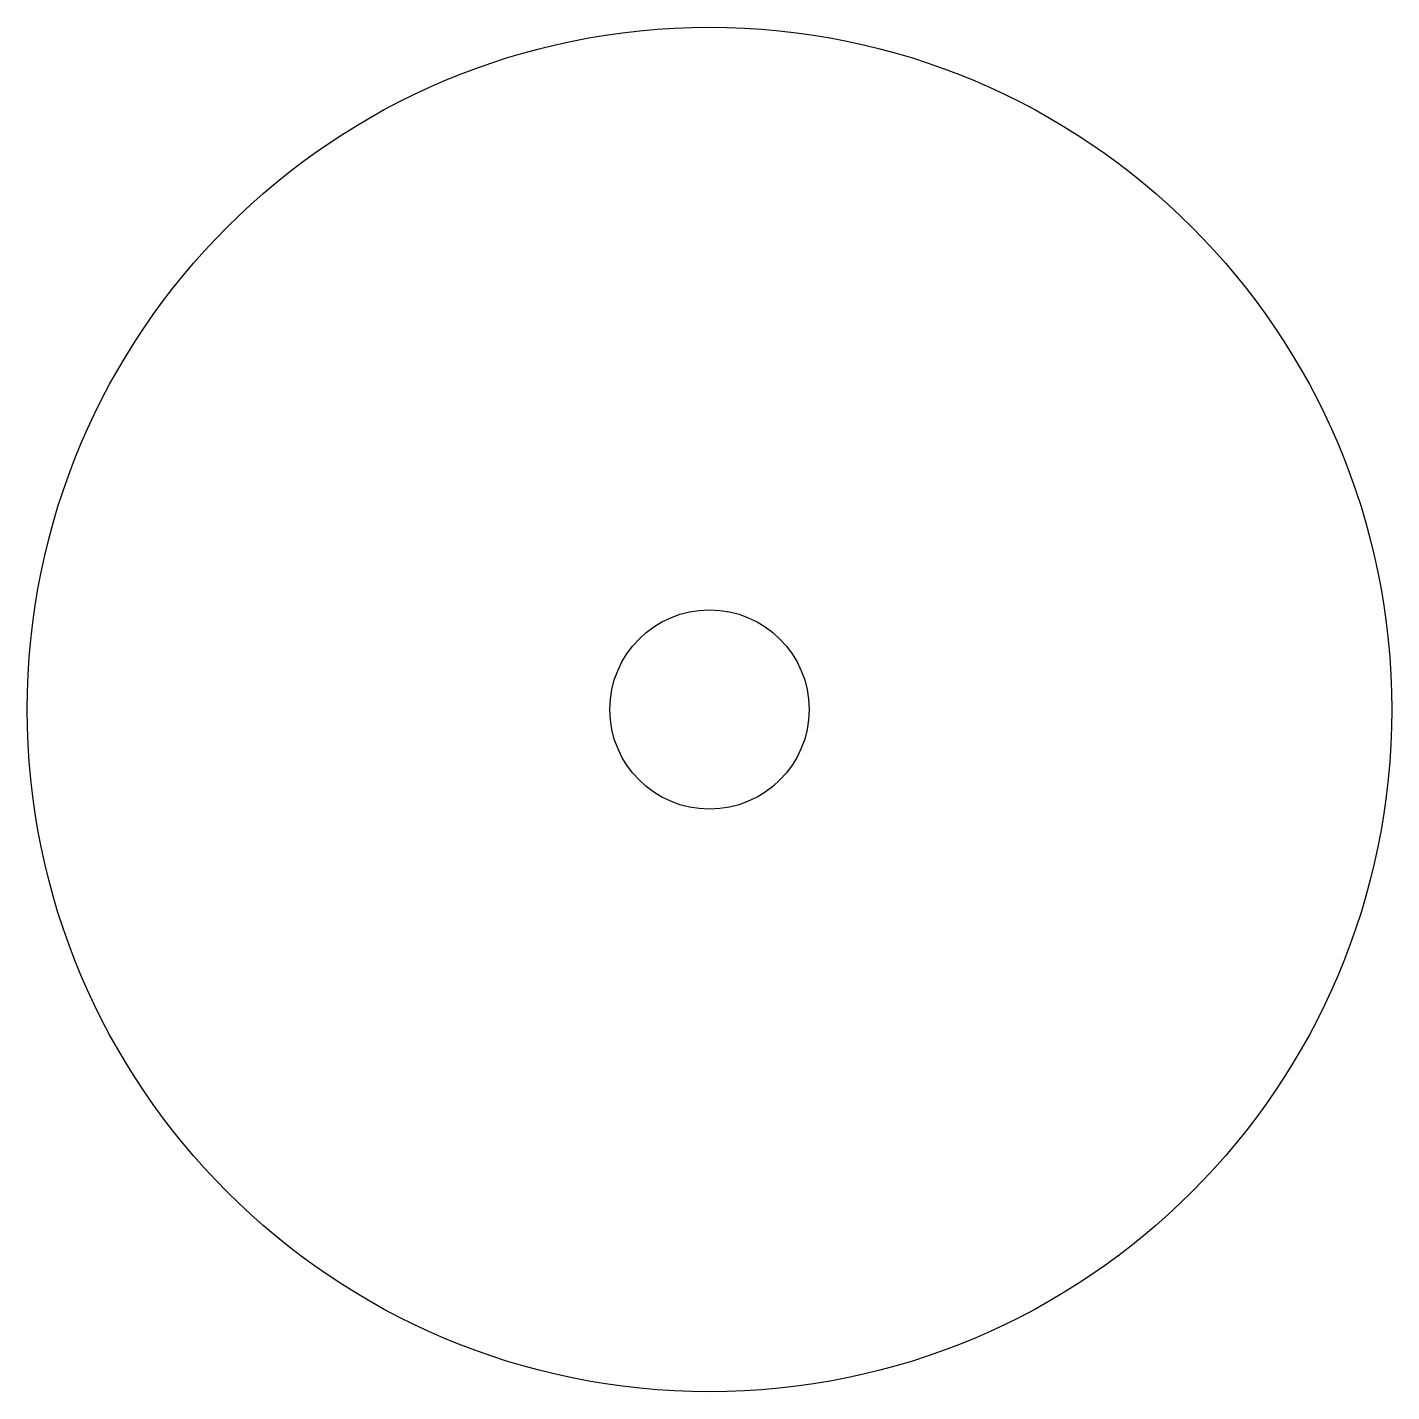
# Model space of a CAD drawing. Header units: inches. Extents: x -2.43 to 2.43, y -2.43 to 2.43.
import ezdxf

# ---------------------------------------------------------------- set-up
doc = ezdxf.new("R2010")
doc.units = ezdxf.units.IN

msp = doc.modelspace()

# ---------------------------------------------------------------- linework, layer by layer
for radius in [2.43, 0.355]:
    msp.add_circle((0, 0), radius)

doc.saveas('drawing.dxf')
